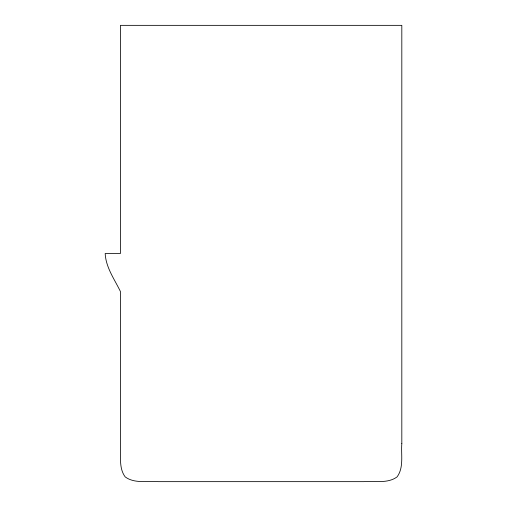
<?xml version="1.0" encoding="UTF-8"?>
<svg xmlns="http://www.w3.org/2000/svg" width="507" height="507" viewBox="0 0 507 507"><rect width="100%" height="100%" fill="white"/><g stroke="black" fill="none" stroke-linecap="round" stroke-linejoin="round"><path stroke-width="0.76" d="M401.817 443.625C400.904 454.551 404.047 467.473 397.063 476.897C387.64 483.881 374.717 480.737 363.792 481.65L158.457 481.65C147.531 480.737 134.615 483.881 125.185 476.897C118.201 467.473 121.344 454.551 120.432 443.625L120.432 291.525C114.538 279.319 105.83 267.481 105.183 253.5L120.432 253.5L120.432 25.35L401.817 25.35L401.817 443.625"/></g></svg>
